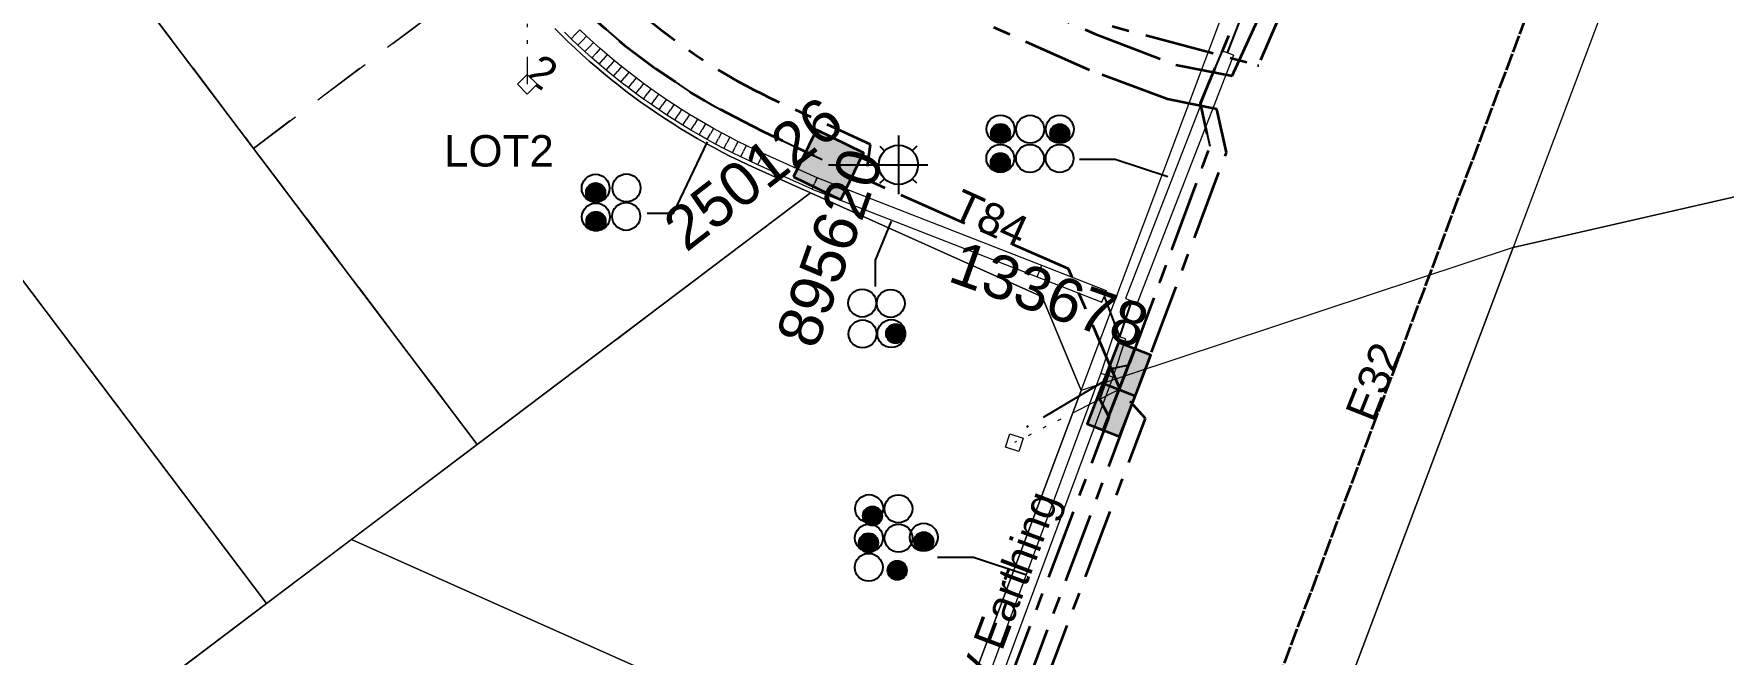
# Model space of a CAD drawing. Header units: metres. Extents: x 308278 to 310511, y 6271134 to 6272874.
# Drawn here: x 309176.2 to 309273.1, y 6272287.7 to 6272323.3 of the extents above; entities that cross this region are included whole.
import ezdxf
from ezdxf.enums import TextEntityAlignment as Align

# ---------------------------------------------------------------- set-up
doc = ezdxf.new("R2010")
doc.units = ezdxf.units.M
doc.set_wipeout_variables(frame=1)
for name, pattern in [('Cable Exist OH', [1, 1, 0]), ('Cable Exist UG', [7, 4, -1, 1, -1]), ('Dash', [5, 3, -2]), ('DOT', [6.35, 0, -6.35]), ('PHANTOMX2', [6.6, 3, -0.75, 0.2, -0.75, 0.2, -0.75, 0.2, -0.75])]:
    doc.linetypes.add(name, pattern=pattern)
doc.layers.get('0').update_dxf_attribs({"color": 6})
for name, color, linetype, lineweight in [('_User Miscellaneous1', 30, 'Continuous', 13), ('_User_HV_Exist', 1, 'Continuous', 35), ('_User_LV_Exist', 5, 'Continuous', 35), ('_User_SL_Exist', 4, 'Continuous', 35), ('Cadastre Developer_SP_EXT', 98, 'Continuous', 15), ('Cadastre Land Parcels_SP_EXT', 118, 'Continuous', 15), ('Cadastre Roads_SP_EXT', 218, 'Continuous', 15), ('Mains_HV_EXT', 13, 'Continuous', 25), ('Mains_LV_EXT', 163, 'Continuous', 25), ('Mains_LV_SL_EXT', 135, 'Continuous', 25), ('Services_SP_EXT', 42, 'PHANTOMX2', 20)]:
    doc.layers.add(name, color=color, linetype=linetype, lineweight=lineweight)
for name, color, linetype in [('Duct_SP_EXT', 30, 'Continuous'), ('Equip_SP_SL_EXT', 7, 'Continuous'), ('SupportsUG_SP_LV_EXT', 7, 'Continuous'), ('SupportsUG_SP_LV_SL_EXT', 7, 'Continuous'), ('Trench_SP_EXT', 7, 'Continuous')]:
    doc.layers.add(name, color=color, linetype=linetype)
doc.styles.add('COLUMN_LABEL', font='arial.ttf', dxfattribs={"height": 2})
doc.styles.add('iecARIAL', font='arial.ttf', dxfattribs={"height": 2})
doc.styles.add('POLE_LABEL', font='arial.ttf', dxfattribs={"height": 2})
doc.styles.add('SL_LABEL', font='arial.ttf', dxfattribs={"height": 2})
doc.styles.get("Standard").update_dxf_attribs({"font": 'arial.ttf'})

# ---------------------------------------------------------------- blocks, each defined once
blk = doc.blocks.new('COLUMN_EXT')
blk.add_hatch(color=256).paths.add_polyline_path([(1.5, -1.5), (1.5, 1.5), (-1.5, 1.5), (-1.5, -1.5)])
blk.add_lwpolyline([(1.5, 1.5), (-1.5, 1.5), (-1.5, -1.5), (1.5, -1.5)], close=True)
at = {"flags": 9}
for tag, p in [('NOTES', (-1.813, 2)), ('STREETNAME', (-1.813, 1.6)), ('LOCATION', (-1.813, 1.4)), ('SUBURB', (-1.813, 1.8)), ('LEGEND', (-1.813, 1.2)), ('USAGE', (-1.813, 1)), ('COLUMN_TYPE', (-1.813, 0.4)), ('OWNED_BY', (-1.813, 0.6)), ('STATE', (-1.813, 0.8))]:
    blk.add_attdef(tag, text='', height=0.2, rotation=180, dxfattribs=at).set_placement(p, align=Align.MIDDLE_LEFT)
at = {"flags": 1}
blk.add_attdef('Z', (-1.813, 2.351), '', height=0.2, rotation=180, dxfattribs=at)
at = {"flags": 9}
for tag, style, p in [('STRUCTURE_PLANT_NUMBER', 'POLE_LABEL', (-1.813, -0.031)), ('STREET_CODE', 'COLUMN_LABEL', (-1.813, 0.2))]:
    blk.add_attdef(tag, text='', height=0.2, rotation=180, dxfattribs=dict(at, style=style)).set_placement(p, align=Align.MIDDLE_LEFT)
at = {"style": 'COLUMN_LABEL', "width": 0.9, "flags": 8}
blk.add_attdef('ASSET_NUM', text='', height=2, rotation=270, dxfattribs=at).set_placement((2, -4), align=Align.MIDDLE_LEFT)
blk = doc.blocks.new('PILLAR_EXT')
blk.add_hatch(color=256).paths.add_polyline_path([(-2.5, 1), (-2.5, -1), (2.5, -1), (2.5, 1)])
for p, q in [((0, 1), (0, -1)), ((-2.5, 0), (2.5, 0))]:
    blk.add_line(p, q)
at = {"ltscale": 10}
blk.add_line((2.5, 0), (-2.5, 0), dxfattribs=at)
blk.add_lwpolyline([(-2.5, -1), (-1.25, -1), (1.25, -1), (2.5, -1), (2.5, 1), (-2.5, 1)], close=True)
at = {"width": 0.9, "flags": 8}
blk.add_attdef('ASSET_NUM', text='', height=2, rotation=90, dxfattribs=at).set_placement((-2, 4), align=Align.MIDDLE_LEFT)
for tag, p, flags in [('OWNED_BY', (0, -0.2), 9), ('STATE', (0, -0.4), 9), ('SUPPORT_TYPE', (0, -0.6), 9), ('USAGE', (0, -0.8), 9), ('LEGEND', (0, -1), 9), ('STREETNAME', (0, -1.8), 9), ('SUBURB', (0, -2), 1), ('LOCATION', (0, -1.2), 9), ('NOTES', (0, -1.4), 9), ('PARENT', (0, -1.6), 9)]:
    blk.add_attdef(tag, p, '', height=0.2, dxfattribs=dict(flags=flags))
blk = doc.blocks.new('DUCT_EXT')
blk.add_circle((0, 0.8), 0.8)
at = {"flags": 1}
blk.add_attdef('Z', (0, 0), '', height=0.2, dxfattribs=at)
at = {"flags": 9}
for tag, p in [('DUCT_CODE', (0, 0)), ('XSECT_TYPE', (0, -0.2)), ('STATE', (0, -0.6)), ('FB_REFERENCE', (0, -0.4)), ('NOTES', (0, -0.8))]:
    blk.add_attdef(tag, text='', height=0.2, dxfattribs=at).set_placement(p, align=Align.MIDDLE_LEFT)
blk = doc.blocks.new('*U479')
at = {"transparency": 33554687, "flags": 9}
for tag, p in [('LRATECODE', (-7.4, 0)), ('LOUTREACHVOCAB', (-7.2, 0)), ('LOUTREACH', (-7, 0)), ('LANTNUMBER', (-6.6, 0)), ('LNEW', (-6.4, 0)), ('LMASTVOCAB', (-6.2, 0)), ('LMAST', (-6, 0)), ('LLAMPVOCAB', (-5.8, 0)), ('LLAMP', (-5.6, 0)), ('LEXIST', (-5.4, 0)), ('LCHARGE3PERCENT', (-5.2, 0)), ('LCHARGE3', (-5, 0)), ('LCHARGE2PERCENT', (-4.8, 0)), ('LCHARGE2', (-4.6, 0)), ('LCHARGE1PERCENT', (-4.4, 0)), ('LCHARGE1', (-4.2, 0)), ('LCATEGORY', (-4, 0)), ('LBRACKETVOCAB', (-3.8, 0)), ('LBRACKET', (-3.6, 0)), ('LKINGHEIGHT', (-3.4, 0)), ('CREPLACE', (-3.2, 0)), ('CREMOVE', (-3, 0)), ('CNUMBER', (-2.8, 0)), ('CNEW', (-2.6, 0)), ('CEXIST', (-2.4, 0)), ('USAGE', (-2.2, 0)), ('STATE', (-2, 0)), ('OWNED_BY', (-1.8, 0)), ('ORIENTATION', (-1.6, 0)), ('OPERATING_VOLTAGE', (-1.4, 0)), ('NO_PHASES', (-1.2, 0)), ('LANTERN_TYPE', (-1, 0)), ('LANTERN_PURPOSE', (-0.8, 0)), ('CONTROL_TYPE', (-0.6, 0)), ('CONSTRUCTED_VOLTAGE', (-0.4, 0))]:
    blk.add_attdef(tag, text='', height=0.001, rotation=270, dxfattribs=at).set_placement(p, align=Align.MIDDLE_LEFT)
at = {"transparency": 33554687, "style": 'SL_LABEL', "flags": 9}
blk.add_attdef('STREET_CODE', text='', height=0.001, rotation=270, dxfattribs=at).set_placement((0.001, 0), align=Align.MIDDLE_LEFT)
at = {"transparency": 33554687, "flags": 1}
blk.add_attdef('Z', (0, 0), '', height=0.001, rotation=270, dxfattribs=at)
at = {"transparency": 33554687, "width": 0.9}
blk.add_attdef('LNUMBER', text='', height=1, dxfattribs=at).set_placement((7, -1), align=Align.MIDDLE_LEFT)
at = {"transparency": 33554687, "flags": 9}
for tag, p in [('LREMOVE', (0, -7.6)), ('LREPLACE', (0, -7.8)), ('LTYPE', (0, -8)), ('LTYPEVOCAB', (0, -8.2)), ('LEGEND', (0, -8.4)), ('SUBURB', (0, -8.6)), ('STREETNAME', (0, -8.8)), ('LOCATION', (0, -9)), ('NOTES', (0, -9.2)), ('MAINTAINED_BY', (0, -9.863))]:
    blk.add_attdef(tag, text='', height=0.001, dxfattribs=at).set_placement(p, align=Align.MIDDLE_LEFT)
blk.add_attdef('OPERATED_BY', (0, -9.607), '', height=0.001, dxfattribs=at)
at = {"linetype": 'DOT', "transparency": 33554687}
blk.add_wipeout([(5.688, 0), (5.061, -1.061), (4, -1.688), (2.939, -1.061), (2.313, 0), (2.939, 1.061), (4, 1.687), (5.061, 1.061)], dxfattribs=at)
at = {"transparency": 33554687}
for p, q in [((2.939, 1.061), (3.205, 0.795)), ((4, 1.687), (4, 0)), ((5.061, 1.061), (4.795, 0.795)), ((0, 0), (4, 0)), ((2.939, -1.061), (3.205, -0.795)), ((4, 0), (5.688, 0)), ((4, 0), (4, -1.688)), ((5.061, -1.061), (4.795, -0.795))]:
    blk.add_line(p, q, dxfattribs=at)
blk.add_circle((4, 0), 1.125, dxfattribs=at)
blk = doc.blocks.new('CCP_EXT')
at = {"flags": 9}
for tag, p in [('STATE', (0, -1.8)), ('USAGE', (0, -1.2)), ('LEGEND', (0, -1.4)), ('LIFE_SUPPORT', (0, -1.6)), ('NOTES', (0, -2))]:
    blk.add_attdef(tag, text='', height=0.2, dxfattribs=at).set_placement(p, align=Align.MIDDLE_LEFT)
at = {"transparency": 33554687}
blk.add_wipeout([(0, 0.566), (0.566, 0), (0, -0.566), (-0.566, 0)], dxfattribs=at)
blk.add_lwpolyline([(-0.566, 0), (0, 0.566), (0.566, 0), (0, -0.566), (-0.566, 0)])
at = {"flags": 1}
blk.add_attdef('Z', (0, 0), '', height=0.2, dxfattribs=at)
at = {"flags": 9}
for tag, p in [('CCP_TYPE', (0, 0)), ('OPERATING_VOLTAGE', (0, -0.6)), ('ORIENTATION', (0, -0.8)), ('OWNED_BY', (0, -1)), ('CONSTRUCTED_VOLTAGE', (0, -0.2)), ('NO_PHASES', (0, -0.4))]:
    blk.add_attdef(tag, text='', height=0.2, dxfattribs=at).set_placement(p, align=Align.MIDDLE_LEFT)
blk = doc.blocks.new('CABLE_LARGE_EXT')
h = blk.add_hatch(color=256)
edge = h.paths.add_edge_path()
edge.add_arc((0, 0.55), 0.55, 0, 360)
blk.add_circle((0, 0.55), 0.55)
at = {"flags": 1}
blk.add_attdef('Z', (0, 0), '', height=0.2, dxfattribs=at)
at = {"flags": 9}
for tag, p in [('COND_CODE', (0, 0)), ('XSECT_SIZE', (0, -0.6)), ('STATE', (0, -0.4)), ('FB_REFERENCE', (0, -0.2)), ('NOTES', (0, -0.8))]:
    blk.add_attdef(tag, text='', height=0.2, dxfattribs=at).set_placement(p, align=Align.MIDDLE_LEFT)

msp = doc.modelspace()

# ---------------------------------------------------------------- linework, layer by layer
at = {"layer": '_User Miscellaneous1'}
for p, q in [((309207.04, 6272323.014), (309206.653, 6272323.393)), ((309207.04, 6272323.014), (309207.29, 6272323.274)), ((309207.539, 6272323.533), (309207.29, 6272323.274)), ((309207.925, 6272323.169), (309207.539, 6272323.533)), ((309207.925, 6272323.169), (309207.679, 6272322.906)), ((309208.315, 6272322.809), (309207.925, 6272323.169)), ((309207.433, 6272322.643), (309207.04, 6272323.014)), ((309207.433, 6272322.643), (309207.679, 6272322.906)), ((309207.831, 6272322.276), (309207.433, 6272322.643)), ((309207.831, 6272322.276), (309208.073, 6272322.542)), ((309208.234, 6272321.915), (309207.831, 6272322.276)), ((309208.315, 6272322.809), (309208.073, 6272322.542)), ((309208.234, 6272321.915), (309208.472, 6272322.185)), ((309208.711, 6272322.455), (309208.315, 6272322.809)), ((309208.711, 6272322.455), (309208.472, 6272322.185)), ((309209.11, 6272322.106), (309208.711, 6272322.455)), ((309244.333, 6272322.341), (309238.817, 6272308.123)), ((309244.333, 6272322.341), (309244.669, 6272322.211)), ((309245.005, 6272322.081), (309244.669, 6272322.211)), ((309208.642, 6272321.56), (309208.234, 6272321.915)), ((309208.642, 6272321.56), (309208.876, 6272321.833)), ((309209.055, 6272321.211), (309208.642, 6272321.56)), ((309209.11, 6272322.106), (309208.876, 6272321.833)), ((309209.055, 6272321.211), (309209.285, 6272321.488)), ((309209.474, 6272320.869), (309209.055, 6272321.211)), ((309209.515, 6272321.765), (309209.11, 6272322.106)), ((309209.515, 6272321.765), (309209.285, 6272321.488)), ((309209.474, 6272320.869), (309209.7, 6272321.148)), ((309209.926, 6272321.428), (309209.515, 6272321.765)), ((309209.926, 6272321.428), (309209.7, 6272321.148)), ((309210.34, 6272321.098), (309209.926, 6272321.428)), ((309245.005, 6272322.081), (309239.489, 6272307.863)), ((309209.896, 6272320.531), (309209.474, 6272320.869)), ((309209.896, 6272320.531), (309210.118, 6272320.814)), ((309210.325, 6272320.201), (309209.896, 6272320.531)), ((309210.34, 6272321.098), (309210.118, 6272320.814)), ((309210.325, 6272320.201), (309210.543, 6272320.487)), ((309210.757, 6272319.875), (309210.325, 6272320.201)), ((309210.761, 6272320.773), (309210.34, 6272321.098)), ((309210.761, 6272320.773), (309210.543, 6272320.487)), ((309211.186, 6272320.453), (309210.761, 6272320.773)), ((309211.186, 6272320.453), (309210.971, 6272320.164)), ((309211.613, 6272320.142), (309211.186, 6272320.453)), ((309210.757, 6272319.875), (309210.971, 6272320.164)), ((309211.194, 6272319.557), (309210.757, 6272319.875)), ((309211.194, 6272319.557), (309211.404, 6272319.849)), ((309211.637, 6272319.244), (309211.194, 6272319.557)), ((309211.613, 6272320.142), (309211.404, 6272319.849)), ((309211.637, 6272319.244), (309211.842, 6272319.54)), ((309233.744, 6272309.36), (309233.875, 6272309.695)), ((309234.006, 6272310.03), (309233.875, 6272309.695)), ((309234.006, 6272310.03), (309237.714, 6272308.583)), ((309233.744, 6272309.36), (309237.452, 6272307.912)), ((309237.714, 6272308.583), (309237.583, 6272308.247)), ((309237.452, 6272307.912), (309237.583, 6272308.247)), ((309238.817, 6272308.123), (309239.153, 6272307.993)), ((309239.489, 6272307.863), (309239.153, 6272307.993)), ((309238.129, 6272306.042), (309237.403, 6272303.845)), ((309238.813, 6272305.816), (309238.082, 6272303.606)), ((309238.129, 6272306.042), (309238.471, 6272305.929)), ((309238.813, 6272305.816), (309238.471, 6272305.929)), ((309237.403, 6272303.845), (309237.743, 6272303.725)), ((309238.082, 6272303.606), (309237.743, 6272303.725))]:
    msp.add_line(p, q, dxfattribs=at)
at = {"layer": '_User_LV_Exist', "linetype": 'Cable Exist UG', "flags": 128}
msp.add_lwpolyline([(309256.436, 6272351.159), (309257.778, 6272349.164), (309257.778, 6272349.164), (309248.463, 6272326.555), (309247.933, 6272324.971), (309246.412, 6272321.477), (309246.412, 6272321.477), (309237.786, 6272323.782), (309228.165, 6272328.467), (309223.183, 6272330.481), (309219.03, 6272333.345), (309218.322, 6272333.775), (309218.322, 6272333.775), (309217.829, 6272334.012), (309215.506, 6272336.47), (309213.112, 6272339.753), (309209.607, 6272344.548), (309205.022, 6272350.507), (309199.714, 6272357.879)], dxfattribs=at)
at = {"layer": '_User_LV_Exist', "linetype": 'Cable Exist OH', "flags": 128}
msp.add_lwpolyline([(309264.055, 6272330.395), (309245.623, 6272281.116)], dxfattribs=at)
at = {"layer": 'Cadastre Developer_SP_EXT', "linetype": 'Dash'}
msp.add_lwpolyline([(309202.909, 6272327.321), (309201.709, 6272328.91), (309192.778, 6272340.737), (309187.173, 6272341.522), (309176.314, 6272333.317), (309188.838, 6272316.733), (309202.909, 6272327.321)], close=True, dxfattribs=at)
at = {"layer": 'Cadastre Land Parcels_SP_EXT', "linetype": 'Continuous'}
for points in [[(309590.282, 6272562.736), (309556.681, 6272580.991), (309509.082, 6272550.833), (309428.65, 6272515.43), (309280.6, 6272404.108), (309290.838, 6272390.229), (309261.027, 6272311.058), (309507.371, 6272367.428), (309551.216, 6272310.601), (309556.629, 6272303.411), (309584.128, 6272266.883), (309707.902, 6272358.372), (309694.606, 6272370.041), (309687.502, 6272384.175), (309683.552, 6272395.778), (309678.184, 6272408.152), (309673.501, 6272421.239), (309672.955, 6272423.295), (309669.459, 6272427.687), (309666.823, 6272434.023), (309664.675, 6272441.855), (309663.706, 6272440.814), (309659.514, 6272434.624), (309590.282, 6272562.736)], [(309325.872, 6272254.115), (309342.955, 6272259.108), (309381.657, 6272270.421), (309389.509, 6272272.717), (309421.67, 6272280.253), (309439.001, 6272284.313), (309551.216, 6272310.601), (309507.371, 6272367.428), (309261.027, 6272311.058), (309251.19, 6272284.914), (309250.171, 6272282.087), (309249.228, 6272279.238), (309248.363, 6272276.367), (309247.589, 6272273.519), (309246.926, 6272270.764), (309246.342, 6272267.993), (309245.839, 6272265.211), (309245.413, 6272262.415), (309245.07, 6272259.61), (309241.832, 6272229.553), (309325.872, 6272254.115)], [(309201.659, 6272299.756), (309176.314, 6272333.317), (309164.239, 6272324.193), (309189.582, 6272290.632), (309201.659, 6272299.756)], [(309189.582, 6272290.632), (309164.239, 6272324.193), (309150.567, 6272313.864), (309175.911, 6272280.304), (309189.582, 6272290.632)], [(309236.28, 6272302.845), (309234.044, 6272308.224), (309220.751, 6272314.18), (309201.659, 6272299.756), (309194.445, 6272294.306), (309227.545, 6272279.537), (309236.28, 6272302.845)], [(309227.545, 6272279.537), (309194.445, 6272294.306), (309189.582, 6272290.632), (309181.215, 6272284.311), (309183.73, 6272276.917), (309226.084, 6272267.106), (309227.545, 6272279.537)]]:
    msp.add_lwpolyline(points, close=True, dxfattribs=at)
msp.add_lwpolyline([(309176.314, 6272333.317), (309201.659, 6272299.756), (309220.751, 6272314.18), (309220.751, 6272314.18), (309217.651, 6272315.575), (309217.156, 6272315.801), (309216.665, 6272316.034), (309216.176, 6272316.274), (309215.691, 6272316.521), (309215.21, 6272316.776), (309214.733, 6272317.037), (309214.259, 6272317.304), (309213.79, 6272317.579), (309213.324, 6272317.86), (309212.861, 6272318.149), (309212.404, 6272318.444), (309211.951, 6272318.744), (309211.503, 6272319.052), (309211.057, 6272319.366), (309210.618, 6272319.687), (309210.183, 6272320.014), (309209.752, 6272320.347), (309209.326, 6272320.687), (309208.906, 6272321.031), (309208.489, 6272321.382), (309208.079, 6272321.74), (309207.673, 6272322.103), (309207.274, 6272322.472), (309206.878, 6272322.846), (309206.489, 6272323.227), (309206.104, 6272323.612)], dxfattribs=at)
at = {"layer": 'Duct_SP_EXT'}
for points in [[(309211.397, 6272313.025), (309212.905, 6272313.014), (309214.859, 6272317.104)], [(309236.173, 6272316.116), (309238.225, 6272316.116), (309241.232, 6272315.125)], [(309224.476, 6272308.819), (309224.487, 6272310.327), (309225.399, 6272312.563)], [(309228.042, 6272293.304), (309230.094, 6272293.304), (309233.101, 6272292.312)]]:
    msp.add_lwpolyline(points, dxfattribs=at)
at = {"layer": 'Trench_SP_EXT', "linetype": 'Cable Exist UG'}
for points in [[(309244.669, 6272322.211), (309249.519, 6272334.779)], [(309237.583, 6272308.247), (309238.471, 6272305.929)], [(309239.153, 6272307.993), (309238.471, 6272305.929)]]:
    msp.add_lwpolyline(points, dxfattribs=at)

# ---------------------------------------------------------------- block references
at = {"layer": 'Duct_SP_EXT'}
for name, p in [('DUCT_EXT', (309231.651, 6272317.038)), ('DUCT_EXT', (309233.348, 6272317.029)), ('DUCT_EXT', (309235.046, 6272317.033)), ('DUCT_EXT', (309235.046, 6272317.033)), ('CABLE_LARGE_EXT', (309235.046, 6272317.033)), ('DUCT_EXT', (309231.638, 6272315.359)), ('CABLE_LARGE_EXT', (309231.638, 6272315.359)), ('DUCT_EXT', (309233.34, 6272315.352)), ('DUCT_EXT', (309235.038, 6272315.353)), ('DUCT_EXT', (309208.444, 6272313.647)), ('CABLE_LARGE_EXT', (309208.444, 6272313.647)), ('DUCT_EXT', (309210.213, 6272313.667)), ('DUCT_EXT', (309208.462, 6272311.999)), ('DUCT_EXT', (309210.194, 6272312.031)), ('CABLE_LARGE_EXT', (309208.462, 6272311.999)), ('DUCT_EXT', (309224.119, 6272295.28)), ('DUCT_EXT', (309225.796, 6272295.269)), ('DUCT_EXT', (309224.109, 6272293.595)), ('DUCT_EXT', (309225.806, 6272293.586)), ('DUCT_EXT', (309227.251, 6272293.641)), ('CABLE_LARGE_EXT', (309224.087, 6272293.568)), ('CABLE_LARGE_EXT', (309227.251, 6272293.641)), ('DUCT_EXT', (309224.096, 6272291.916)), ('CABLE_LARGE_EXT', (309225.73, 6272291.989))]:
    msp.add_blockref(name, p, dxfattribs=at)
for name, p, rotation in [('CABLE_LARGE_EXT', (309231.651, 6272317.038), 0.05602036673177225), ('DUCT_EXT', (309224.523, 6272307.864), 90.0000000000002), ('DUCT_EXT', (309226.159, 6272307.845), 90.0000000000002), ('DUCT_EXT', (309224.542, 6272306.096), 90.0000000000002), ('DUCT_EXT', (309226.191, 6272306.113), 90.0000000000002), ('CABLE_LARGE_EXT', (309226.191, 6272306.113), 90.0000000000002), ('CABLE_LARGE_EXT', (309223.762, 6272295.655), 270.4568547504928)]:
    msp.add_blockref(name, p, dxfattribs=dict(at, rotation=rotation))
at = {"layer": 'SupportsUG_SP_LV_EXT'}
ref = msp.add_blockref('PILLAR_EXT', (309238.441, 6272302.91), dxfattribs=dict(at, rotation=68.92716915390064))
ref.add_attrib('ASSET_NUM', '133678', dxfattribs={"layer": '0', "height": 2.5, "rotation": 340.34994, "style": 'iecARIAL'}).set_placement((309239.941, 6272306.41), align=Align.MIDDLE_RIGHT)
at = {"layer": 'SupportsUG_SP_LV_SL_EXT'}
ref = msp.add_blockref('COLUMN_EXT', (309221.798, 6272315.789), dxfattribs=dict(at, rotation=154.0736065636223))
ref.add_attrib('ASSET_NUM', '895620', dxfattribs={"layer": '0', "height": 2.5, "rotation": 70.48644, "style": 'COLUMN_LABEL'}).set_placement((309223.798, 6272316.539), align=Align.MIDDLE_RIGHT)

# ---------------------------------------------------------------- texts
at = {"layer": 'Cadastre Developer_SP_EXT'}
msp.add_text('LOT2', height=1.8, dxfattribs=at).set_placement((309199.758, 6272315.692))
at = {"layer": 'Cadastre Land Parcels_SP_EXT'}
msp.add_text('2', height=1.8, rotation=325.16884, dxfattribs=at).set_placement((309204.286, 6272320.777))
at = {"layer": 'Mains_HV_EXT'}
msp.add_text('HV Earthing', height=1.8, rotation=69.45436, dxfattribs=at).set_placement((309230.262, 6272283.936))
at = {"layer": 'Mains_LV_EXT'}
for s, rotation, p in [('T84', 335.59799, (309228.731, 6272312.804)), ('E32', 68.40952, (309253.04, 6272300.947))]:
    msp.add_text(s, height=1.8, rotation=rotation, dxfattribs=at).set_placement(p)

# ---------------------------------------------------------------- next in the draw order: block references
at = {"layer": 'Equip_SP_SL_EXT'}
ref = msp.add_blockref('*U479', (309221.798, 6272315.789), dxfattribs=at)
ref.add_attrib('ASSET_NUM', '250126', dxfattribs={"layer": '0', "height": 2.5, "rotation": 37.83759, "style": 'iecARIAL'}).set_placement((309223.298, 6272317.289), align=Align.BOTTOM_RIGHT)
at = {"layer": 'Services_SP_EXT'}
for p, rotation in [((309204.528, 6272320.408), 90.02219894919179), ((309232.444, 6272299.863), 26.92716906602503)]:
    msp.add_blockref('CCP_EXT', p, dxfattribs=dict(at, rotation=rotation))

# ---------------------------------------------------------------- next in the draw order: linework, layer by layer
at = {"layer": '_User Miscellaneous1'}
for p, q in [((309212.048, 6272319.835), (309211.613, 6272320.142)), ((309212.082, 6272318.938), (309211.637, 6272319.244)), ((309212.048, 6272319.835), (309211.842, 6272319.54)), ((309212.485, 6272319.534), (309212.048, 6272319.835)), ((309212.082, 6272318.938), (309212.284, 6272319.236)), ((309212.485, 6272319.534), (309212.284, 6272319.236)), ((309212.926, 6272319.242), (309212.485, 6272319.534)), ((309212.926, 6272319.242), (309212.729, 6272318.941)), ((309213.372, 6272318.955), (309212.926, 6272319.242)), ((309212.532, 6272318.64), (309212.082, 6272318.938)), ((309212.532, 6272318.64), (309212.729, 6272318.941)), ((309212.986, 6272318.347), (309212.532, 6272318.64)), ((309212.986, 6272318.347), (309213.179, 6272318.651)), ((309213.447, 6272318.06), (309212.986, 6272318.347)), ((309213.372, 6272318.955), (309213.179, 6272318.651)), ((309213.823, 6272318.673), (309213.372, 6272318.955)), ((309213.447, 6272318.06), (309213.635, 6272318.366)), ((309213.823, 6272318.673), (309213.635, 6272318.366)), ((309214.277, 6272318.399), (309213.823, 6272318.673)), ((309214.277, 6272318.399), (309214.093, 6272318.09)), ((309214.735, 6272318.131), (309214.277, 6272318.399)), ((309213.909, 6272317.78), (309213.447, 6272318.06)), ((309213.909, 6272317.78), (309214.093, 6272318.09)), ((309214.376, 6272317.507), (309213.909, 6272317.78)), ((309214.376, 6272317.507), (309214.555, 6272317.819)), ((309214.846, 6272317.242), (309214.376, 6272317.507)), ((309214.735, 6272318.131), (309214.555, 6272317.819)), ((309215.196, 6272317.871), (309214.735, 6272318.131)), ((309214.846, 6272317.242), (309215.021, 6272317.556)), ((309215.196, 6272317.871), (309215.021, 6272317.556)), ((309215.662, 6272317.616), (309215.196, 6272317.871)), ((309215.321, 6272316.982), (309215.492, 6272317.299)), ((309215.662, 6272317.616), (309215.492, 6272317.299)), ((309216.131, 6272317.368), (309215.662, 6272317.616)), ((309216.131, 6272317.368), (309215.965, 6272317.048)), ((309216.603, 6272317.128), (309216.131, 6272317.368)), ((309215.321, 6272316.982), (309214.846, 6272317.242)), ((309215.799, 6272316.729), (309215.321, 6272316.982)), ((309215.799, 6272316.729), (309215.965, 6272317.048)), ((309216.281, 6272316.483), (309215.799, 6272316.729)), ((309216.281, 6272316.483), (309216.442, 6272316.806)), ((309216.767, 6272316.245), (309216.281, 6272316.483)), ((309216.603, 6272317.128), (309216.442, 6272316.806)), ((309217.08, 6272316.894), (309216.603, 6272317.128)), ((309216.767, 6272316.245), (309216.923, 6272316.569)), ((309217.08, 6272316.894), (309216.923, 6272316.569)), ((309217.559, 6272316.666), (309217.08, 6272316.894)), ((309217.255, 6272316.014), (309217.407, 6272316.34)), ((309217.559, 6272316.666), (309217.407, 6272316.34)), ((309218.045, 6272316.443), (309217.559, 6272316.666)), ((309218.045, 6272316.443), (309217.897, 6272316.116)), ((309221.143, 6272315.05), (309218.045, 6272316.443)), ((309217.255, 6272316.014), (309216.767, 6272316.245)), ((309217.748, 6272315.788), (309217.255, 6272316.014)), ((309217.748, 6272315.788), (309217.897, 6272316.116)), ((309220.847, 6272314.394), (309217.748, 6272315.788)), ((309220.847, 6272314.394), (309220.995, 6272314.722)), ((309220.864, 6272314.387), (309220.995, 6272314.722)), ((309220.864, 6272314.387), (309233.744, 6272309.36)), ((309221.126, 6272315.058), (309220.995, 6272314.722)), ((309221.143, 6272315.05), (309220.995, 6272314.722)), ((309221.126, 6272315.058), (309234.006, 6272310.03)), ((309237.403, 6272303.845), (309229.88, 6272283.57)), ((309238.082, 6272303.606), (309230.552, 6272283.312))]:
    msp.add_line(p, q, dxfattribs=at)
at = {"layer": '_User_HV_Exist', "linetype": 'Cable Exist UG'}
for points in [[(309119.181, 6272315.654), (309120.971, 6272316.395), (309124.259, 6272312.011), (309124.259, 6272312.011), (309193.424, 6272364.801), (309197.655, 6272359.218), (309204.195, 6272350.09), (309214.368, 6272336.422), (309215.999, 6272334.459), (309217.827, 6272332.731), (309220.216, 6272331.041), (309222.863, 6272329.587), (309230.115, 6272326.401), (309237.065, 6272323.29), (309241.699, 6272321.522), (309244.925, 6272320.884), (309244.925, 6272320.884), (309249.285, 6272330.384), (309250.865, 6272334.089), (309257.351, 6272351.149), (309271.798, 6272347.429), (309272.016, 6272348.351), (309271.219, 6272349.149)], [(309225.478, 6272235.035), (309230.482, 6272278.825), (309244.602, 6272316.499), (309244.047, 6272318.98), (309244.047, 6272318.98), (309241.224, 6272319.561), (309236.751, 6272321.211), (309229.461, 6272324.477), (309221.975, 6272327.81), (309219.282, 6272329.257), (309216.764, 6272331.033), (309214.596, 6272333.037), (309212.789, 6272335.18), (309202.564, 6272348.935), (309196.067, 6272358.001), (309193.06, 6272362.019), (309123.981, 6272309.167), (309119.181, 6272315.654)]]:
    msp.add_lwpolyline(points, dxfattribs=at)
at = {"layer": '_User_LV_Exist', "linetype": 'Cable Exist UG', "flags": 128}
for points in [[(309238.441, 6272302.911), (309238.473, 6272302.998), (309235.543, 6272309.828), (309228.737, 6272312.801), (309223.909, 6272314.967), (309224.203, 6272316.963), (309224.203, 6272316.963), (309219.304, 6272319.217), (309218.846, 6272319.427), (309218.403, 6272319.637), (309217.964, 6272319.852), (309217.535, 6272320.071), (309217.106, 6272320.298), (309216.674, 6272320.534), (309216.253, 6272320.772), (309215.835, 6272321.017), (309215.417, 6272321.269), (309215.002, 6272321.528), (309214.592, 6272321.792), (309214.19, 6272322.059), (309213.789, 6272322.334), (309213.389, 6272322.617), (309212.999, 6272322.901), (309212.607, 6272323.196), (309212.221, 6272323.494), (309211.842, 6272323.797), (309211.462, 6272324.108), (309211.093, 6272324.419), (309210.727, 6272324.738), (309210.364, 6272325.063), (309210.004, 6272325.395), (309209.651, 6272325.729), (309209.304, 6272326.069), (309208.866, 6272326.492), (309206.675, 6272326.136)], [(309228.089, 6272267.029), (309229.108, 6272277.233), (309230.874, 6272277.229), (309230.874, 6272277.229), (309239.952, 6272301.245), (309238.441, 6272302.911)]]:
    msp.add_lwpolyline(points, dxfattribs=at)
at = {"layer": '_User_SL_Exist', "linetype": 'Cable Exist UG', "flags": 128}
for points in [[(309185.756, 6272342.902), (309193.846, 6272342.629), (309203.168, 6272330.255), (309202.694, 6272328.848), (309205.976, 6272324.884), (309207.262, 6272325.243), (309208.45, 6272324.067), (309210.062, 6272322.665), (309211.889, 6272321.301), (309213.953, 6272319.899), (309215.236, 6272319.156), (309216.865, 6272318.304), (309218.054, 6272317.695), (309221.437, 6272316.094)], [(309229.469, 6272279.047), (309237.875, 6272301.321), (309237.875, 6272301.321), (309237.351, 6272302.357), (309237.947, 6272304.084), (309239.032, 6272304.324), (309243.664, 6272316.847), (309243.105, 6272319.326), (309249.557, 6272334.633)]]:
    msp.add_lwpolyline(points, dxfattribs=at)
at = {"layer": 'Cadastre Developer_SP_EXT', "linetype": 'Dash'}
msp.add_lwpolyline([(309202.909, 6272327.321), (309188.838, 6272316.733), (309201.659, 6272299.756), (309220.751, 6272314.181), (309217.651, 6272315.575), (309217.156, 6272315.801), (309216.665, 6272316.035), (309216.177, 6272316.275), (309215.691, 6272316.522), (309215.21, 6272316.776), (309214.732, 6272317.037), (309214.259, 6272317.305), (309213.789, 6272317.578), (309213.325, 6272317.86), (309212.862, 6272318.15), (309212.404, 6272318.444), (309211.951, 6272318.745), (309211.503, 6272319.052), (309211.058, 6272319.366), (309210.618, 6272319.687), (309210.183, 6272320.014), (309209.752, 6272320.347), (309209.326, 6272320.686), (309208.906, 6272321.031), (309208.49, 6272321.382), (309208.078, 6272321.74), (309207.673, 6272322.102), (309207.273, 6272322.471), (309206.878, 6272322.845), (309206.489, 6272323.227), (309206.104, 6272323.612)], dxfattribs=at)
at = {"layer": 'Cadastre Roads_SP_EXT', "linetype": 'Continuous'}
for points in [[(309206.104, 6272323.612), (309206.489, 6272323.227), (309206.878, 6272322.846), (309207.274, 6272322.472), (309207.674, 6272322.103), (309208.079, 6272321.74), (309208.489, 6272321.382), (309208.905, 6272321.031), (309209.327, 6272320.686), (309209.752, 6272320.347), (309210.183, 6272320.014), (309210.618, 6272319.687), (309211.057, 6272319.367), (309211.503, 6272319.052), (309211.951, 6272318.744), (309212.404, 6272318.444), (309212.861, 6272318.149), (309213.324, 6272317.86), (309213.79, 6272317.579), (309214.259, 6272317.304), (309214.733, 6272317.037), (309215.21, 6272316.776), (309215.691, 6272316.521), (309216.176, 6272316.274), (309216.665, 6272316.034), (309217.156, 6272315.801), (309217.651, 6272315.575), (309220.751, 6272314.18), (309234.044, 6272308.224), (309236.28, 6272302.845), (309246.927, 6272331.251)], [(309251.191, 6272284.914), (309261.027, 6272311.058), (309236.28, 6272302.845), (309227.545, 6272279.537)]]:
    msp.add_lwpolyline(points, dxfattribs=at)
at = {"layer": 'Mains_HV_EXT', "linetype": 'Cable Exist UG'}
for points in [[(309119.181, 6272315.654), (309120.971, 6272316.395), (309124.259, 6272312.011), (309124.259, 6272312.011), (309193.424, 6272364.801), (309197.655, 6272359.218), (309204.195, 6272350.09), (309214.368, 6272336.422), (309215.999, 6272334.459), (309217.827, 6272332.731), (309220.216, 6272331.041), (309222.863, 6272329.587), (309230.115, 6272326.401), (309237.065, 6272323.29), (309241.699, 6272321.522), (309244.925, 6272320.884), (309244.925, 6272320.884), (309249.285, 6272330.384), (309250.865, 6272334.089), (309257.351, 6272351.149), (309271.798, 6272347.429), (309272.016, 6272348.351), (309271.219, 6272349.149)], [(309225.478, 6272235.035), (309230.482, 6272278.825), (309244.602, 6272316.499), (309244.047, 6272318.98), (309244.047, 6272318.98), (309241.224, 6272319.561), (309236.751, 6272321.211), (309229.461, 6272324.477), (309221.975, 6272327.81), (309219.282, 6272329.257), (309216.764, 6272331.033), (309214.596, 6272333.037), (309212.789, 6272335.18), (309202.564, 6272348.935), (309196.067, 6272358.001), (309193.06, 6272362.019), (309123.981, 6272309.167), (309119.181, 6272315.654)]]:
    msp.add_lwpolyline(points, dxfattribs=at)
at = {"layer": 'Mains_LV_SL_EXT', "linetype": 'Cable Exist UG'}
for points in [[(309185.756, 6272342.902), (309193.846, 6272342.629), (309203.168, 6272330.255), (309202.694, 6272328.848), (309205.976, 6272324.884), (309207.262, 6272325.243), (309208.45, 6272324.067), (309210.062, 6272322.665), (309211.889, 6272321.301), (309213.953, 6272319.899), (309215.236, 6272319.156), (309216.865, 6272318.304), (309218.054, 6272317.695), (309221.437, 6272316.094)], [(309229.469, 6272279.047), (309237.875, 6272301.321), (309237.875, 6272301.321), (309237.351, 6272302.357), (309237.947, 6272304.084), (309239.032, 6272304.324), (309243.664, 6272316.847), (309243.105, 6272319.326), (309249.557, 6272334.633)]]:
    msp.add_lwpolyline(points, dxfattribs=at)
at = {"layer": 'Services_SP_EXT'}
for points in [[(309204.525, 6272328.579), (309204.528, 6272320.408)], [(309238.441, 6272302.91), (309232.444, 6272299.863)]]:
    msp.add_lwpolyline(points, dxfattribs=at)
at = {"layer": 'Trench_SP_EXT', "linetype": 'Cable Exist UG'}
msp.add_lwpolyline([(309237.534, 6272303.339), (309233.148, 6272300.756)], dxfattribs=at)

# ---------------------------------------------------------------- next in the draw order: block references
at = {"layer": '_User_LV_Exist'}
ref = msp.add_blockref('PILLAR_EXT', (309238.441, 6272302.91), dxfattribs=dict(at, rotation=68.92716915390064))
ref.add_attrib('ASSET_NUM', '133678', dxfattribs={"layer": '0', "height": 2.5, "rotation": 340.34994, "style": 'iecARIAL'}).set_placement((309239.941, 6272306.41), align=Align.MIDDLE_RIGHT)
at = {"layer": '_User_SL_Exist'}
ref = msp.add_blockref('COLUMN_EXT', (309221.798, 6272315.789), dxfattribs=dict(at, rotation=154.0736065636223))
ref.add_attrib('ASSET_NUM', '895620', dxfattribs={"layer": '0', "height": 2.5, "rotation": 70.48644, "style": 'COLUMN_LABEL'}).set_placement((309223.798, 6272316.539), align=Align.MIDDLE_RIGHT)

doc.saveas('drawing.dxf')
